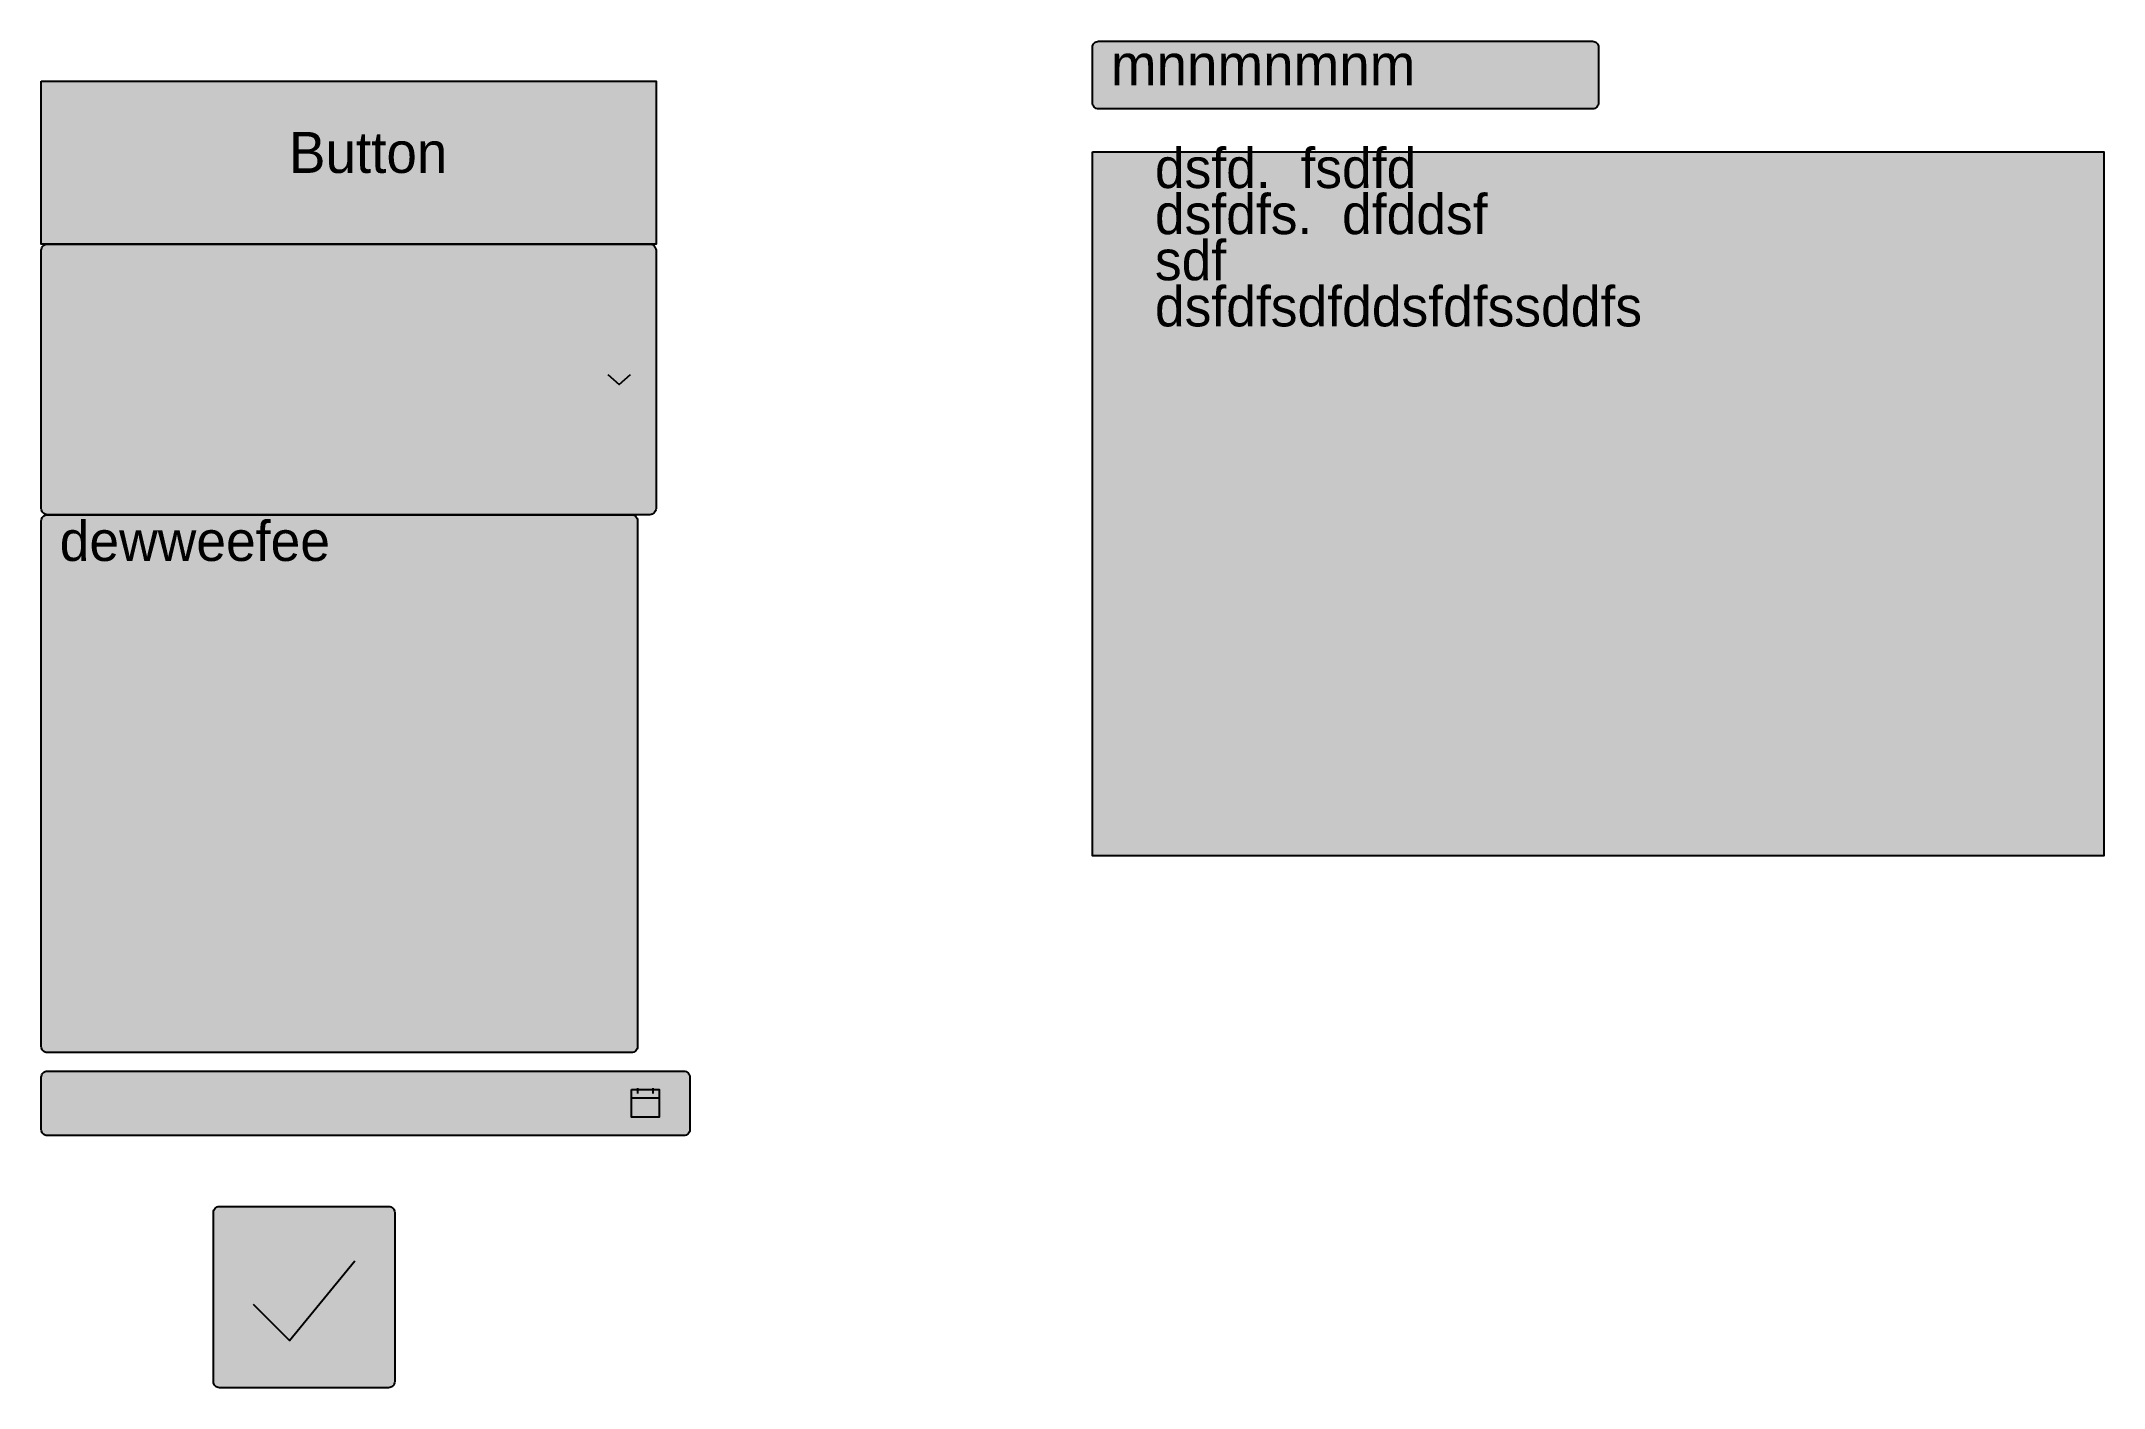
# Model space of a CAD drawing. Extents: x 62 to 733, y 236 to 674.
import ezdxf

# ---------------------------------------------------------------- set-up
doc = ezdxf.new("R2010")
doc.units = 0

msp = doc.modelspace()

# ---------------------------------------------------------------- hatches: boundary and pattern name
at = {"true_color": 0xffffff}
for points in [[(406, 674), (566.67, 674), (566.67, 674), (567.06, 673.96), (567.43, 673.85), (567.78, 673.66), (568.08, 673.41), (568.33, 673.11), (568.51, 672.77), (568.63, 672.39), (568.67, 672), (568.67, 654), (568.67, 654), (568.63, 653.61), (568.51, 653.23), (568.33, 652.89), (568.08, 652.59), (567.78, 652.34), (567.43, 652.15), (567.06, 652.04), (566.67, 652), (406, 652), (406, 652), (405.61, 652.04), (405.23, 652.15), (404.89, 652.34), (404.59, 652.59), (404.34, 652.89), (404.15, 653.23), (404.04, 653.61), (404, 654), (404, 672), (404, 672), (404.04, 672.39), (404.15, 672.77), (404.34, 673.11), (404.59, 673.41), (404.89, 673.66), (405.23, 673.85), (405.61, 673.96), (406, 674)], [(64, 608), (260, 608), (260, 608), (260.39, 607.96), (260.77, 607.85), (261.11, 607.66), (261.41, 607.41), (261.66, 607.11), (261.85, 606.77), (261.96, 606.39), (262, 606), (262, 522), (262, 522), (261.96, 521.61), (261.85, 521.23), (261.66, 520.89), (261.41, 520.59), (261.11, 520.34), (260.77, 520.15), (260.39, 520.04), (260, 520), (64, 520), (64, 520), (63.61, 520.04), (63.23, 520.15), (62.89, 520.34), (62.59, 520.59), (62.34, 520.89), (62.15, 521.23), (62.04, 521.61), (62, 522), (62, 606), (62, 606), (62.04, 606.39), (62.15, 606.77), (62.34, 607.11), (62.59, 607.41), (62.89, 607.66), (63.23, 607.85), (63.61, 607.96), (64, 608)], [(64, 520), (254, 520), (254, 520), (254.39, 519.96), (254.77, 519.85), (255.11, 519.66), (255.41, 519.41), (255.66, 519.11), (255.85, 518.77), (255.96, 518.39), (256, 518), (256, 347), (256, 347), (255.96, 346.61), (255.85, 346.23), (255.66, 345.89), (255.41, 345.59), (255.11, 345.34), (254.77, 345.15), (254.39, 345.04), (254, 345), (64, 345), (64, 345), (63.61, 345.04), (63.23, 345.15), (62.89, 345.34), (62.59, 345.59), (62.34, 345.89), (62.15, 346.23), (62.04, 346.61), (62, 347), (62, 518), (62, 518), (62.04, 518.39), (62.15, 518.77), (62.34, 519.11), (62.59, 519.41), (62.89, 519.66), (63.23, 519.85), (63.61, 519.96), (64, 520)], [(64, 339), (271, 339), (271, 339), (271.39, 338.96), (271.77, 338.85), (272.11, 338.66), (272.41, 338.41), (272.66, 338.11), (272.85, 337.77), (272.96, 337.39), (273, 337), (273, 320), (273, 320), (272.96, 319.61), (272.85, 319.23), (272.66, 318.89), (272.41, 318.59), (272.11, 318.34), (271.77, 318.15), (271.39, 318.04), (271, 318), (64, 318), (64, 318), (63.61, 318.04), (63.23, 318.15), (62.89, 318.34), (62.59, 318.59), (62.34, 318.89), (62.15, 319.23), (62.04, 319.61), (62, 320), (62, 337), (62, 337), (62.04, 337.39), (62.15, 337.77), (62.34, 338.11), (62.59, 338.41), (62.89, 338.66), (63.23, 338.85), (63.61, 338.96), (64, 339)]]:
    msp.add_hatch(color=256, dxfattribs=at).paths.add_polyline_path(points, flags=0)
at = {"true_color": 0xe9e9ed}
msp.add_hatch(color=256, dxfattribs=at).paths.add_polyline_path([(62, 661), (262, 661), (262, 608), (62, 608)], flags=0)
at = {"true_color": 0xc21f1f}
msp.add_hatch(color=256, dxfattribs=at).paths.add_polyline_path([(404, 638), (733, 638), (733, 409), (404, 409)], flags=0)
at = {"true_color": 0x0078d4}
msp.add_hatch(color=256, dxfattribs=at).paths.add_polyline_path([(120, 295), (175, 295), (175, 295), (175.39, 294.96), (175.77, 294.85), (176.11, 294.66), (176.41, 294.41), (176.66, 294.11), (176.85, 293.77), (176.96, 293.39), (177, 293), (177, 238), (177, 238), (176.96, 237.61), (176.85, 237.23), (176.66, 236.89), (176.41, 236.59), (176.11, 236.34), (175.77, 236.15), (175.39, 236.04), (175, 236), (120, 236), (120, 236), (119.61, 236.04), (119.23, 236.15), (118.89, 236.34), (118.59, 236.59), (118.34, 236.89), (118.15, 237.23), (118.04, 237.61), (118, 238), (118, 293), (118, 293), (118.04, 293.39), (118.15, 293.77), (118.34, 294.11), (118.59, 294.41), (118.89, 294.66), (119.23, 294.85), (119.61, 294.96), (120, 295)], flags=0)

# ---------------------------------------------------------------- linework, layer by layer
at = {"true_color": 0x8f8f9d}
for points in [[(406, 674), (566.67, 674), (566.67, 674), (567.06, 673.96), (567.43, 673.85), (567.78, 673.66), (568.08, 673.41), (568.33, 673.11), (568.51, 672.77), (568.63, 672.39), (568.67, 672), (568.67, 654), (568.67, 654), (568.63, 653.61), (568.51, 653.23), (568.33, 652.89), (568.08, 652.59), (567.78, 652.34), (567.43, 652.15), (567.06, 652.04), (566.67, 652), (406, 652), (406, 652), (405.61, 652.04), (405.23, 652.15), (404.89, 652.34), (404.59, 652.59), (404.34, 652.89), (404.15, 653.23), (404.04, 653.61), (404, 654), (404, 672), (404, 672), (404.04, 672.39), (404.15, 672.77), (404.34, 673.11), (404.59, 673.41), (404.89, 673.66), (405.23, 673.85), (405.61, 673.96), (406, 674)], [(62, 661), (262, 661), (262, 608), (62, 608)], [(64, 608), (260, 608), (260, 608), (260.39, 607.96), (260.77, 607.85), (261.11, 607.66), (261.41, 607.41), (261.66, 607.11), (261.85, 606.77), (261.96, 606.39), (262, 606), (262, 522), (262, 522), (261.96, 521.61), (261.85, 521.23), (261.66, 520.89), (261.41, 520.59), (261.11, 520.34), (260.77, 520.15), (260.39, 520.04), (260, 520), (64, 520), (64, 520), (63.61, 520.04), (63.23, 520.15), (62.89, 520.34), (62.59, 520.59), (62.34, 520.89), (62.15, 521.23), (62.04, 521.61), (62, 522), (62, 606), (62, 606), (62.04, 606.39), (62.15, 606.77), (62.34, 607.11), (62.59, 607.41), (62.89, 607.66), (63.23, 607.85), (63.61, 607.96), (64, 608)], [(64, 520), (254, 520), (254, 520), (254.39, 519.96), (254.77, 519.85), (255.11, 519.66), (255.41, 519.41), (255.66, 519.11), (255.85, 518.77), (255.96, 518.39), (256, 518), (256, 347), (256, 347), (255.96, 346.61), (255.85, 346.23), (255.66, 345.89), (255.41, 345.59), (255.11, 345.34), (254.77, 345.15), (254.39, 345.04), (254, 345), (64, 345), (64, 345), (63.61, 345.04), (63.23, 345.15), (62.89, 345.34), (62.59, 345.59), (62.34, 345.89), (62.15, 346.23), (62.04, 346.61), (62, 347), (62, 518), (62, 518), (62.04, 518.39), (62.15, 518.77), (62.34, 519.11), (62.59, 519.41), (62.89, 519.66), (63.23, 519.85), (63.61, 519.96), (64, 520)], [(64, 339), (271, 339), (271, 339), (271.39, 338.96), (271.77, 338.85), (272.11, 338.66), (272.41, 338.41), (272.66, 338.11), (272.85, 337.77), (272.96, 337.39), (273, 337), (273, 320), (273, 320), (272.96, 319.61), (272.85, 319.23), (272.66, 318.89), (272.41, 318.59), (272.11, 318.34), (271.77, 318.15), (271.39, 318.04), (271, 318), (64, 318), (64, 318), (63.61, 318.04), (63.23, 318.15), (62.89, 318.34), (62.59, 318.59), (62.34, 318.89), (62.15, 319.23), (62.04, 319.61), (62, 320), (62, 337), (62, 337), (62.04, 337.39), (62.15, 337.77), (62.34, 338.11), (62.59, 338.41), (62.89, 338.66), (63.23, 338.85), (63.61, 338.96), (64, 339)]]:
    msp.add_lwpolyline(points, close=True, dxfattribs=at)
at = {"true_color": 0x000000}
msp.add_lwpolyline([(404, 638), (733, 638), (733, 409), (404, 409)], close=True, dxfattribs=at)
at = {"true_color": 0x505050}
msp.add_lwpolyline([(246.33, 565.61), (250, 562.39), (253.67, 565.61)], dxfattribs=at)
at = {"true_color": 0x000000}
for points in [[(254, 333), (263, 333), (263, 324), (254, 324), (254, 333)], [(254, 330.3), (263, 330.3)], [(255.98, 333.45), (255.98, 331.74)], [(261.02, 333.45), (261.02, 331.74)]]:
    msp.add_lwpolyline(points, dxfattribs=at)
at = {"true_color": 0x0078d4}
msp.add_lwpolyline([(120, 295), (175, 295), (175, 295), (175.39, 294.96), (175.77, 294.85), (176.11, 294.66), (176.41, 294.41), (176.66, 294.11), (176.85, 293.77), (176.96, 293.39), (177, 293), (177, 238), (177, 238), (176.96, 237.61), (176.85, 237.23), (176.66, 236.89), (176.41, 236.59), (176.11, 236.34), (175.77, 236.15), (175.39, 236.04), (175, 236), (120, 236), (120, 236), (119.61, 236.04), (119.23, 236.15), (118.89, 236.34), (118.59, 236.59), (118.34, 236.89), (118.15, 237.23), (118.04, 237.61), (118, 238), (118, 293), (118, 293), (118.04, 293.39), (118.15, 293.77), (118.34, 294.11), (118.59, 294.41), (118.89, 294.66), (119.23, 294.85), (119.61, 294.96), (120, 295)], close=True, dxfattribs=at)
at = {"true_color": 0xffffff}
msp.add_lwpolyline([(130.98, 263.14), (142.78, 251.34), (164.02, 277.3)], dxfattribs=at)

# ---------------------------------------------------------------- texts
at = {"true_color": 0x000000}
for s, height, p in [('mnnmnmnm', 13.333, (409.99, 659.67)), ('Button', 13.333, (142.58, 631.17)), ('    dsfd.  fsdfd', 13, (405, 626.25)), ('    dsfdfs.  dfddsf', 13, (405, 611.25)), ('    sdf', 13, (405, 596.25)), ('    dsfdfsdfddsfdfssddfs', 13, (405, 581.25)), ('dewweefee', 13, (68, 504.95))]:
    msp.add_text(s, height=height, dxfattribs=at).set_placement(p)

doc.saveas('drawing.dxf')
